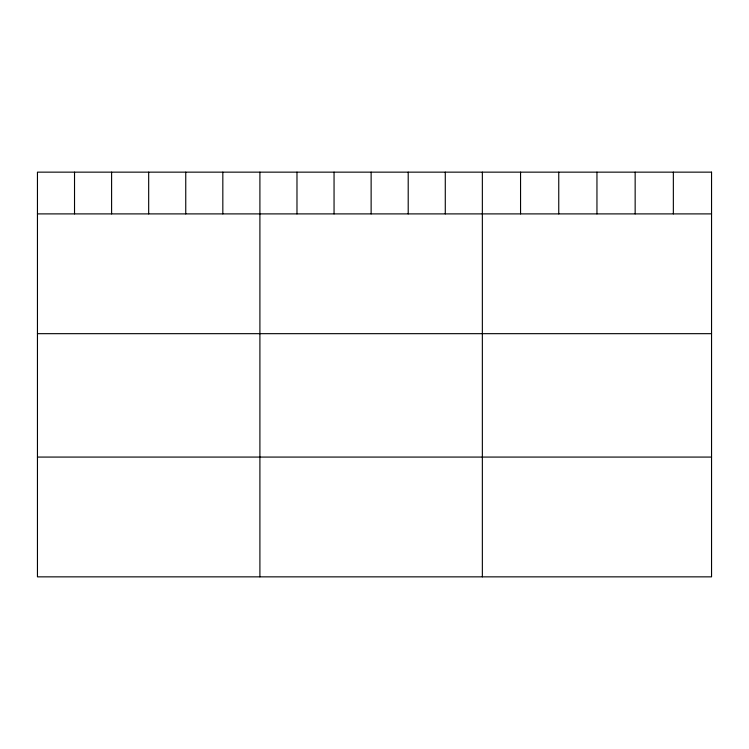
<?xml version="1.0" encoding="UTF-8"?>
<svg xmlns="http://www.w3.org/2000/svg" width="749" height="749" viewBox="0 0 749 749"><rect width="100%" height="100%" fill="white"/><g stroke="black" fill="none" stroke-linecap="round" stroke-linejoin="round"><path stroke-width="1.12" d="M37.45 213.896L711.55 213.896M37.45 333.67L711.55 333.67M37.45 457.077L711.55 457.077M673.351 172.148L673.351 213.896M635.152 172.148L635.152 213.896M596.953 172.148L596.953 213.896M558.754 172.148L558.754 213.896M520.555 172.148L520.555 213.896M482.356 172.148L482.356 576.852M445.281 172.148L445.281 213.896M408.205 172.148L408.205 213.896M371.13 172.148L371.13 213.896M334.054 172.148L334.054 213.896M296.978 172.148L296.978 213.896M259.903 172.148L259.903 576.852M222.828 172.148L222.828 213.896M185.752 172.148L185.752 213.896M148.677 172.148L148.677 213.896M111.601 172.148L111.601 213.896M74.525 172.148L74.525 213.896M711.55 172.148L37.45 172.148L37.45 576.852L711.55 576.852L711.55 172.148"/></g></svg>
